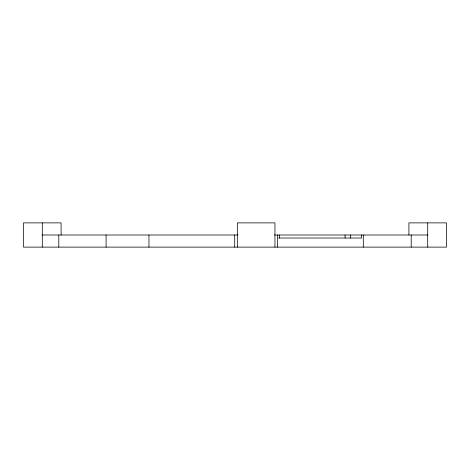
<?xml version="1.0" encoding="UTF-8"?>
<svg xmlns="http://www.w3.org/2000/svg" width="470" height="470" viewBox="0 0 470 470"><rect width="100%" height="100%" fill="white"/><g stroke="black" fill="none" stroke-linecap="round" stroke-linejoin="round"><path stroke-width="0.7" d="M42.294 235L237.902 235M274.415 235L427.706 235M278.645 238.032L361.595 238.032L361.595 235M427.706 222.874L427.706 247.126M411.203 235L411.203 247.126M408.906 235L408.906 222.874L446.5 222.874L446.5 247.126L23.5 247.126L23.5 222.874L61.094 222.874L61.094 235M363.304 235L363.304 247.126M350.444 235L350.444 238.032M345.086 235L345.086 238.032M279.292 235L279.292 238.032M277.582 235L277.582 247.126M274.944 247.126L274.944 222.874L237.327 222.874L237.35 247.126M234.712 235L234.712 247.126M148.961 235L148.961 247.126M106.091 235L106.091 247.126M58.797 235L58.797 247.126M42.294 222.874L42.294 247.126"/></g></svg>
